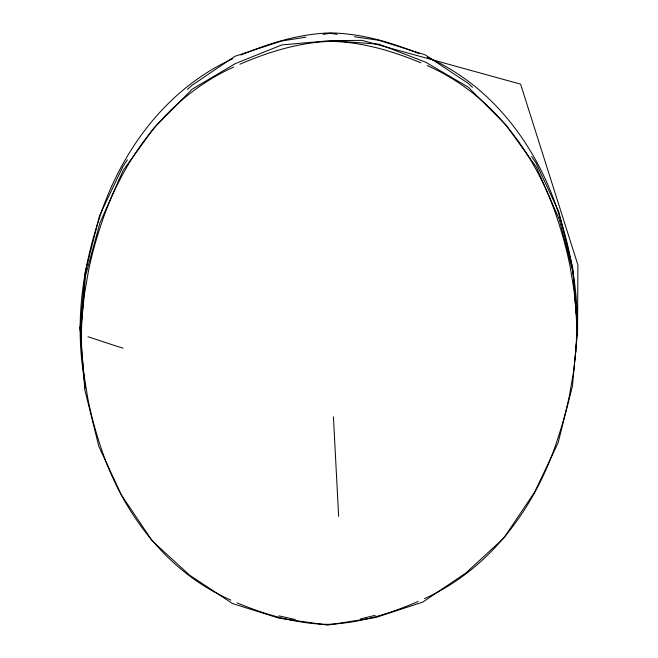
<?xml version="1.0" encoding="UTF-8"?>
<svg xmlns="http://www.w3.org/2000/svg" width="658" height="658" viewBox="0 0 658 658"><rect width="100%" height="100%" fill="white"/><g stroke="black" fill="none" stroke-linecap="round" stroke-linejoin="round"><path stroke-width="0.99" d="M577.56 330.933L577.897 264.985L520.61 84.15L362.065 40.368L330.505 40.615L281.871 44.909L235.268 63.62L192.095 89.266L154.309 127.545L123.136 170.397L99.983 222.823L85.458 276.064L80.49 334.782L84.882 390.046L98.848 446.445L121.491 495.137L152.212 540.892L189.644 575.207L232.537 603.567L278.976 618.175L327.544 625.1L375.998 617.426L422.781 602.095L465.774 573.069L503.748 538.17L534.74 491.937L558.066 442.892L572.411 386.271L577.56 330.933L572.986 272.289L559.201 219.262L536.377 167.198L505.837 124.823L468.233 87.127L425.512 62.148L378.901 44.16L330.505 40.615M84.627 381.171C77.759 342.119 78.935 301.849 87.185 263.101A486.426 428.695 -3 0 1 98.782 220.035C120.389 151.743 166.301 88.731 232.809 58.727M577.058 329.321C577.716 305.855 575.256 282.372 570.749 259.359A486.426 428.695 -3 0 0 559.588 216.474C538.803 148.757 493.368 86.132 427.182 57.221M576.614 339.956L576.104 346.947M576.712 338.006L576.976 333.129M576.745 328.671L577.181 323.613L576.77 318.497M575.569 353.058L575.832 350.007M81.288 333.285L80.457 331.607L80.103 327.462L85.252 272.157L99.597 215.503L122.931 166.482L127.438 159.754M574.747 359.942L574.977 357.977M187.423 89.455L191.897 85.351L234.89 56.3L281.665 41.002L305.896 37.144M240.968 55.042C269.204 43.148 299.283 33.862 330.119 32.9C360.79 33.377 390.844 42.153 419.056 53.66M233.565 67.091C167.321 96.981 121.59 159.738 100.057 227.775A484.535 427.017 -3 0 0 88.509 270.668L84.356 294.669L82.184 315.585A379.913 334.815 -3 0 0 81.987 353.955L83.953 374.838L87.868 398.773A484.535 427.017 -3 0 0 98.98 441.493C119.682 508.947 164.936 571.325 230.868 600.121M239.89 64.229C268.522 51.892 299.127 42.383 330.497 41.364C361.703 41.882 392.283 50.888 420.89 62.831M418.159 601.478C389.528 613.815 358.923 623.332 327.552 624.352C296.347 623.833 265.766 614.827 237.168 602.884M424.484 598.624C490.728 568.734 536.459 505.977 557.992 437.94A484.535 427.017 -3 0 0 569.54 395.047L573.694 371.046L575.873 350.13A379.913 334.815 -3 0 0 576.063 311.76L574.097 290.877L570.182 266.942A484.535 427.017 -3 0 0 559.07 224.214C538.367 156.768 493.113 94.39 427.182 65.586M375.159 615.337L360.666 618.833M323.053 34.413L330.119 33.295L337.2 34.306M354.407 36.774L378.695 40.245L425.126 54.828L468.027 83.212L472.518 87.333M295.277 619.548L278.885 615.839M88.016 336.748L115.257 345.754A951.336 448.978 0.3 0 0 123.054 348.156M531.623 156.505L536.18 163.283L558.815 211.942L572.781 268.382L574.574 290.885M85.186 388.097L83.574 371.967M574.738 292.925L574.977 295.993M575.388 301.109L575.635 304.177M576.038 309.293L576.449 314.409M80.103 327.462L80.58 333.532M80.737 335.555L81.288 342.637M83.105 365.897L83.262 367.921M333.425 416.81L338.64 516.349"/></g></svg>
